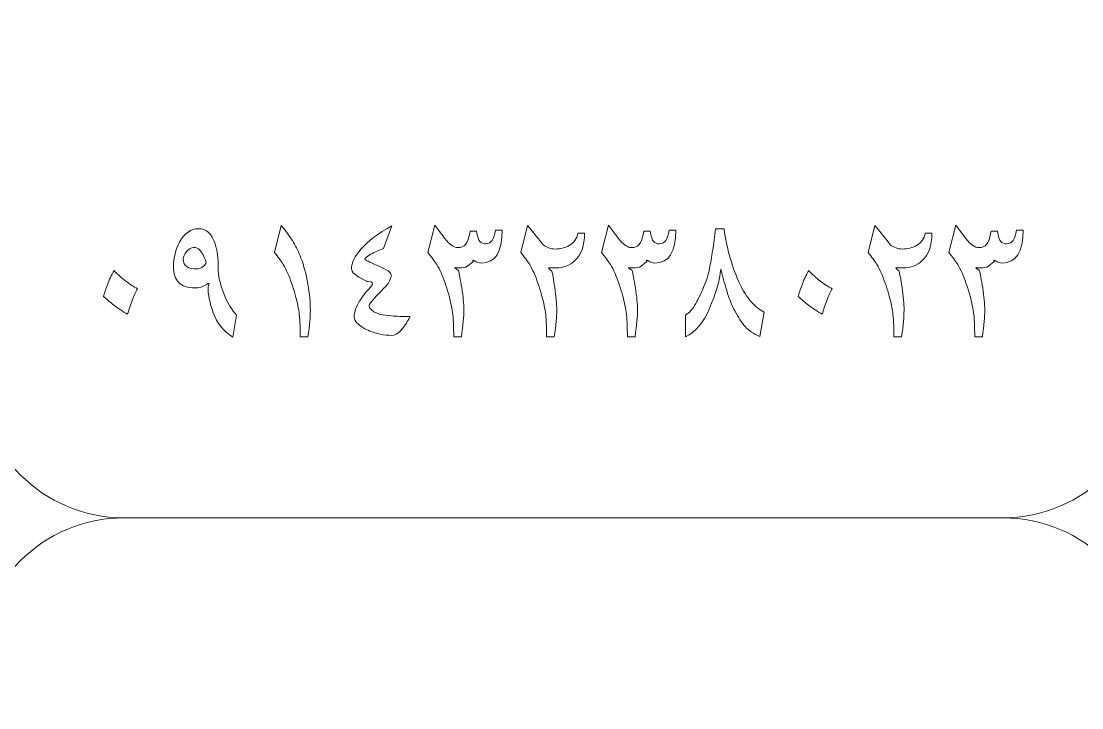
# Model space of a CAD drawing. Header units: millimetres. Extents: x 62 to 462, y 96 to 456.
# Drawn here: x 343.06 to 361.15, y 233.06 to 244.77 of the extents above; entities that cross this region are included whole.
import ezdxf

# ---------------------------------------------------------------- set-up
doc = ezdxf.new("R2010")
doc.units = ezdxf.units.MM
doc.header["$MEASUREMENT"] = 0
doc.layers.add('Layer 1', color=7, linetype='Continuous')

msp = doc.modelspace()

# ---------------------------------------------------------------- linework, layer by layer
at = {"layer": 'Layer 1', "color": 250, "lineweight": 18}
for points in [[(344.8067, 256.3033), (344.8067, 256.3033), (359.8067, 256.3033), (359.8067, 256.3033), (361.1837, 256.3033), (362.3067, 255.1803), (362.3067, 253.8033), (362.3067, 253.8033), (362.3067, 238.8033), (362.3067, 238.8033), (362.3067, 237.4264), (361.1837, 236.3033), (359.8067, 236.3033), (359.8067, 236.3033), (344.8067, 236.3033), (344.8067, 236.3033), (343.4298, 236.3033), (342.3067, 237.4264), (342.3067, 238.8033), (342.3067, 238.8033), (342.3067, 253.8033), (342.3067, 253.8033), (342.3067, 255.1803), (343.4298, 256.3033), (344.8067, 256.3033)], [(344.8067, 236.3033), (344.8067, 236.3033), (359.8067, 236.3033), (359.8067, 236.3033), (361.1837, 236.3033), (362.3067, 235.1803), (362.3067, 233.8033), (362.3067, 233.8033), (362.3067, 218.8033), (362.3067, 218.8033), (362.3067, 217.4264), (361.1837, 216.3033), (359.8067, 216.3033), (359.8067, 216.3033), (344.8067, 216.3033), (344.8067, 216.3033), (343.4298, 216.3033), (342.3067, 217.4264), (342.3067, 218.8033), (342.3067, 218.8033), (342.3067, 233.8033), (342.3067, 233.8033), (342.3067, 235.1803), (343.4298, 236.3033), (344.8067, 236.3033)]]:
    msp.add_open_spline(points, degree=3, knots=[0, 0, 0, 0, 0.125, 0.125, 0.125, 0.25, 0.25, 0.25, 0.375, 0.375, 0.375, 0.5, 0.5, 0.5, 0.625, 0.625, 0.625, 0.75, 0.75, 0.75, 0.875, 0.875, 0.875, 1, 1, 1, 1], dxfattribs=at)
at = {"layer": 'Layer 1', "color": 250, "lineweight": 9}
for points, knots in [([(346.7322, 239.7595), (346.7322, 239.7595), (346.667, 239.3844), (346.667, 239.3844), (346.5035, 239.4873), (346.3924, 239.6249), (346.3324, 239.7959), (346.2731, 239.967), (346.2431, 240.1151), (346.2431, 240.2404), (346.2754, 240.2997), (346.2678, 240.3139), (346.2207, 240.2815), (346.1602, 240.2427), (346.092, 240.2227), (346.0173, 240.2227), (345.8956, 240.2227), (345.8051, 240.2533), (345.7446, 240.3133), (345.684, 240.3738), (345.654, 240.4655), (345.654, 240.5884), (345.654, 240.736), (345.6893, 240.8747), (345.7593, 241.0034), (345.8427, 241.1557), (345.9497, 241.2321), (346.0797, 241.2321), (346.2149, 241.2321), (346.3101, 241.1457), (346.3654, 240.9723), (346.4001, 240.8629), (346.4171, 240.7271), (346.4171, 240.5637), (346.4171, 240.4344), (346.4483, 240.2886), (346.5112, 240.1263), (346.5735, 239.9646), (346.6476, 239.8424), (346.7322, 239.7595)], [0, 0, 0, 0, 0.0769231, 0.0769231, 0.0769231, 0.1538462, 0.1538462, 0.1538462, 0.2307692, 0.2307692, 0.2307692, 0.3076923, 0.3076923, 0.3076923, 0.3846154, 0.3846154, 0.3846154, 0.4615385, 0.4615385, 0.4615385, 0.5384615, 0.5384615, 0.5384615, 0.6153846, 0.6153846, 0.6153846, 0.6923077, 0.6923077, 0.6923077, 0.7692308, 0.7692308, 0.7692308, 0.8461538, 0.8461538, 0.8461538, 0.9230769, 0.9230769, 0.9230769, 1, 1, 1, 1]), ([(347.9897, 239.8388), (347.9897, 239.7436), (347.9762, 239.5925), (347.9486, 239.3862), (347.9486, 239.3862), (347.8175, 239.3862), (347.8175, 239.3862), (347.8175, 239.5696), (347.8104, 239.7107), (347.7963, 239.8089), (347.7816, 239.907), (347.7587, 240.0123), (347.7264, 240.1246), (347.6911, 240.2486), (347.6493, 240.3668), (347.6023, 240.4779), (347.5794, 240.5296), (347.5547, 240.5766), (347.5282, 240.619), (347.4906, 240.6825), (347.4401, 240.7506), (347.3766, 240.8241), (347.3766, 240.8241), (347.4924, 241.2856), (347.4924, 241.2856), (347.5853, 241.1745), (347.6552, 241.0781), (347.7028, 240.9981), (347.751, 240.9176), (347.7928, 240.8288), (347.8298, 240.7312), (347.8792, 240.6013), (347.918, 240.4538), (347.9468, 240.2892), (347.9756, 240.1246), (347.9897, 239.9746), (347.9897, 239.8388)], [0, 0, 0, 0, 0.0833333, 0.0833333, 0.0833333, 0.1666667, 0.1666667, 0.1666667, 0.25, 0.25, 0.25, 0.3333333, 0.3333333, 0.3333333, 0.4166667, 0.4166667, 0.4166667, 0.5, 0.5, 0.5, 0.5833333, 0.5833333, 0.5833333, 0.6666667, 0.6666667, 0.6666667, 0.75, 0.75, 0.75, 0.8333333, 0.8333333, 0.8333333, 0.9166667, 0.9166667, 0.9166667, 1, 1, 1, 1]), ([(349.6952, 239.7354), (349.6435, 239.646), (349.607, 239.5866), (349.5853, 239.5584), (349.5141, 239.4614), (349.4459, 239.4132), (349.3819, 239.4132), (349.3143, 239.4132), (349.2478, 239.4203), (349.1832, 239.4344), (349.1179, 239.4479), (349.0579, 239.4655), (349.0027, 239.4873), (348.9239, 239.5208), (348.8598, 239.559), (348.811, 239.6031), (348.7622, 239.6466), (348.7375, 239.6883), (348.7375, 239.7289), (348.7375, 239.8124), (348.7705, 239.9059), (348.8357, 240.0093), (348.8828, 240.0828), (348.9415, 240.1569), (349.0115, 240.2315), (349.0779, 240.3003), (349.0574, 240.335), (348.9498, 240.335), (348.9727, 240.3256), (348.9609, 240.3327), (348.9151, 240.3556), (348.7658, 240.4279), (348.6911, 240.4926), (348.6911, 240.5502), (348.6911, 240.6478), (348.7458, 240.7601), (348.8545, 240.8876), (348.9686, 241.0199), (349.1438, 241.151), (349.3801, 241.2803), (349.3801, 241.2803), (349.239, 240.8929), (349.239, 240.8929), (349.1632, 240.87), (349.0903, 240.8377), (349.0209, 240.7959), (348.9515, 240.7536), (348.9168, 240.726), (348.9168, 240.7118), (348.9168, 240.7019), (348.9927, 240.6642), (349.1444, 240.6002), (349.2954, 240.5361), (349.3713, 240.4814), (349.3713, 240.4367), (349.3713, 240.4179), (349.3601, 240.3867), (349.3378, 240.3427), (349.3154, 240.2986), (349.2943, 240.2668), (349.2749, 240.2468), (349.2131, 240.1828), (349.1514, 240.1193), (349.0909, 240.0558), (349.025, 239.9846), (348.9927, 239.9394), (348.9927, 239.92), (348.9927, 239.9006), (349.0033, 239.8788), (349.0256, 239.8559), (349.0609, 239.8183), (349.1167, 239.7895), (349.1926, 239.7701), (349.2325, 239.7595), (349.2931, 239.7512), (349.373, 239.7448), (349.4536, 239.7389), (349.5612, 239.7354), (349.6952, 239.7354)], [0, 0, 0, 0, 0.0384615, 0.0384615, 0.0384615, 0.0769231, 0.0769231, 0.0769231, 0.1153846, 0.1153846, 0.1153846, 0.1538462, 0.1538462, 0.1538462, 0.1923077, 0.1923077, 0.1923077, 0.2307692, 0.2307692, 0.2307692, 0.2692308, 0.2692308, 0.2692308, 0.3076923, 0.3076923, 0.3076923, 0.3461538, 0.3461538, 0.3461538, 0.3846154, 0.3846154, 0.3846154, 0.4230769, 0.4230769, 0.4230769, 0.4615385, 0.4615385, 0.4615385, 0.5, 0.5, 0.5, 0.5384615, 0.5384615, 0.5384615, 0.5769231, 0.5769231, 0.5769231, 0.6153846, 0.6153846, 0.6153846, 0.6538462, 0.6538462, 0.6538462, 0.6923077, 0.6923077, 0.6923077, 0.7307692, 0.7307692, 0.7307692, 0.7692308, 0.7692308, 0.7692308, 0.8076923, 0.8076923, 0.8076923, 0.8461538, 0.8461538, 0.8461538, 0.8846154, 0.8846154, 0.8846154, 0.9230769, 0.9230769, 0.9230769, 0.9615385, 0.9615385, 0.9615385, 1, 1, 1, 1]), ([(350.9856, 240.974), (351.0715, 240.974), (351.1261, 241.0516), (351.1491, 241.2063), (351.1491, 241.2063), (351.2649, 241.2063), (351.2649, 241.2063), (351.2649, 240.833), (351.1438, 240.6466), (350.9028, 240.6466), (350.8651, 240.6466), (350.8293, 240.6584), (350.7952, 240.6819), (350.7617, 240.7054), (350.754, 240.7007), (350.774, 240.6672), (350.7752, 240.673), (350.7523, 240.6572), (350.7046, 240.619), (350.6623, 240.5837), (350.6194, 240.5655), (350.5759, 240.5655), (350.57, 240.5655), (350.563, 240.5655), (350.5541, 240.5649), (350.5453, 240.5643), (350.5353, 240.5637), (350.5242, 240.5637), (350.5036, 240.5637), (350.483, 240.5661), (350.463, 240.5702), (350.443, 240.5743), (350.4601, 240.5566), (350.5153, 240.5173), (350.5306, 240.4649), (350.5494, 240.3668), (350.573, 240.2227), (350.5965, 240.0793), (350.6082, 239.9511), (350.6082, 239.8388), (350.6082, 239.7436), (350.5947, 239.5925), (350.5671, 239.3862), (350.5671, 239.3862), (350.436, 239.3862), (350.436, 239.3862), (350.436, 239.5696), (350.4289, 239.7107), (350.4148, 239.8089), (350.4001, 239.907), (350.3772, 240.0123), (350.3449, 240.1246), (350.3096, 240.2486), (350.2678, 240.3668), (350.2208, 240.4779), (350.1979, 240.5296), (350.1732, 240.5766), (350.1467, 240.619), (350.1091, 240.6825), (350.0586, 240.7506), (349.9951, 240.8241), (349.9951, 240.8241), (350.1126, 241.2927), (350.1126, 241.2927), (350.2126, 241.1592), (350.2814, 241.0699), (350.319, 241.024), (350.3848, 240.9482), (350.4448, 240.91), (350.5001, 240.91), (350.563, 240.91), (350.6094, 240.9282), (350.6394, 240.9635), (350.6682, 240.9981), (350.6941, 241.0734), (350.717, 241.1892), (350.717, 241.1892), (350.824, 241.1892), (350.824, 241.1892), (350.8398, 241.0975), (350.8592, 241.0387), (350.8822, 241.0128), (350.9051, 240.987), (350.9398, 240.974), (350.9856, 240.974)], [0, 0, 0, 0, 0.0357143, 0.0357143, 0.0357143, 0.0714286, 0.0714286, 0.0714286, 0.1071429, 0.1071429, 0.1071429, 0.1428571, 0.1428571, 0.1428571, 0.1785714, 0.1785714, 0.1785714, 0.2142857, 0.2142857, 0.2142857, 0.25, 0.25, 0.25, 0.2857143, 0.2857143, 0.2857143, 0.3214286, 0.3214286, 0.3214286, 0.3571429, 0.3571429, 0.3571429, 0.3928571, 0.3928571, 0.3928571, 0.4285714, 0.4285714, 0.4285714, 0.4642857, 0.4642857, 0.4642857, 0.5, 0.5, 0.5, 0.5357143, 0.5357143, 0.5357143, 0.5714286, 0.5714286, 0.5714286, 0.6071429, 0.6071429, 0.6071429, 0.6428571, 0.6428571, 0.6428571, 0.6785714, 0.6785714, 0.6785714, 0.7142857, 0.7142857, 0.7142857, 0.75, 0.75, 0.75, 0.7857143, 0.7857143, 0.7857143, 0.8214286, 0.8214286, 0.8214286, 0.8571429, 0.8571429, 0.8571429, 0.8928571, 0.8928571, 0.8928571, 0.9285714, 0.9285714, 0.9285714, 0.9642857, 0.9642857, 0.9642857, 1, 1, 1, 1]), ([(352.1691, 240.8859), (352.2555, 240.8859), (352.3337, 240.9059), (352.4048, 240.9447), (352.4865, 240.9893), (352.5365, 241.0593), (352.5547, 241.1545), (352.5547, 241.1545), (352.6688, 241.1545), (352.6688, 241.1545), (352.6688, 240.9435), (352.6141, 240.7877), (352.5048, 240.6877), (352.4154, 240.6054), (352.3067, 240.5637), (352.1797, 240.5637), (352.1797, 240.5637), (352.1538, 240.5637), (352.1538, 240.5637), (352.1168, 240.5637), (352.0868, 240.5649), (352.0633, 240.5672), (352.0398, 240.5696), (352.055, 240.549), (352.1091, 240.5055), (352.1203, 240.4655), (352.1373, 240.3726), (352.1597, 240.2274), (352.182, 240.0822), (352.1932, 239.9523), (352.1932, 239.8388), (352.1932, 239.7436), (352.1797, 239.5925), (352.152, 239.3862), (352.152, 239.3862), (352.0209, 239.3862), (352.0209, 239.3862), (352.0209, 239.5696), (352.0139, 239.7107), (351.9998, 239.8089), (351.9851, 239.907), (351.9622, 240.0123), (351.9298, 240.1246), (351.894, 240.2486), (351.8528, 240.3668), (351.8058, 240.4779), (351.7828, 240.5296), (351.7582, 240.5766), (351.7317, 240.619), (351.6941, 240.6825), (351.6435, 240.7506), (351.58, 240.8241), (351.58, 240.8241), (351.6953, 241.2874), (351.6953, 241.2874), (351.8034, 241.1539), (351.891, 241.0452), (351.9592, 240.9599), (352.0186, 240.9106), (352.0885, 240.8859), (352.1691, 240.8859)], [0, 0, 0, 0, 0.05, 0.05, 0.05, 0.1, 0.1, 0.1, 0.15, 0.15, 0.15, 0.2, 0.2, 0.2, 0.25, 0.25, 0.25, 0.3, 0.3, 0.3, 0.35, 0.35, 0.35, 0.4, 0.4, 0.4, 0.45, 0.45, 0.45, 0.5, 0.5, 0.5, 0.55, 0.55, 0.55, 0.6, 0.6, 0.6, 0.65, 0.65, 0.65, 0.7, 0.7, 0.7, 0.75, 0.75, 0.75, 0.8, 0.8, 0.8, 0.85, 0.85, 0.85, 0.9, 0.9, 0.9, 0.95, 0.95, 0.95, 1, 1, 1, 1]), ([(353.9486, 240.974), (354.0345, 240.974), (354.0891, 241.0516), (354.1121, 241.2063), (354.1121, 241.2063), (354.2279, 241.2063), (354.2279, 241.2063), (354.2279, 240.833), (354.1068, 240.6466), (353.8658, 240.6466), (353.8281, 240.6466), (353.7923, 240.6584), (353.7582, 240.6819), (353.7247, 240.7054), (353.717, 240.7007), (353.737, 240.6672), (353.7382, 240.673), (353.7153, 240.6572), (353.6676, 240.619), (353.6253, 240.5837), (353.5824, 240.5655), (353.5389, 240.5655), (353.533, 240.5655), (353.526, 240.5655), (353.5171, 240.5649), (353.5083, 240.5643), (353.4983, 240.5637), (353.4872, 240.5637), (353.4666, 240.5637), (353.446, 240.5661), (353.426, 240.5702), (353.406, 240.5743), (353.4231, 240.5566), (353.4783, 240.5173), (353.4936, 240.4649), (353.5124, 240.3668), (353.536, 240.2227), (353.5595, 240.0793), (353.5712, 239.9511), (353.5712, 239.8388), (353.5712, 239.7436), (353.5577, 239.5925), (353.5301, 239.3862), (353.5301, 239.3862), (353.399, 239.3862), (353.399, 239.3862), (353.399, 239.5696), (353.3919, 239.7107), (353.3778, 239.8089), (353.3631, 239.907), (353.3402, 240.0123), (353.3079, 240.1246), (353.2726, 240.2486), (353.2308, 240.3668), (353.1838, 240.4779), (353.1609, 240.5296), (353.1362, 240.5766), (353.1097, 240.619), (353.0721, 240.6825), (353.0216, 240.7506), (352.9581, 240.8241), (352.9581, 240.8241), (353.0756, 241.2927), (353.0756, 241.2927), (353.1756, 241.1592), (353.2444, 241.0699), (353.282, 241.024), (353.3478, 240.9482), (353.4078, 240.91), (353.4631, 240.91), (353.526, 240.91), (353.5724, 240.9282), (353.6024, 240.9635), (353.6312, 240.9981), (353.6571, 241.0734), (353.68, 241.1892), (353.68, 241.1892), (353.787, 241.1892), (353.787, 241.1892), (353.8028, 241.0975), (353.8222, 241.0387), (353.8452, 241.0128), (353.8681, 240.987), (353.9028, 240.974), (353.9486, 240.974)], [0, 0, 0, 0, 0.0357143, 0.0357143, 0.0357143, 0.0714286, 0.0714286, 0.0714286, 0.1071429, 0.1071429, 0.1071429, 0.1428571, 0.1428571, 0.1428571, 0.1785714, 0.1785714, 0.1785714, 0.2142857, 0.2142857, 0.2142857, 0.25, 0.25, 0.25, 0.2857143, 0.2857143, 0.2857143, 0.3214286, 0.3214286, 0.3214286, 0.3571429, 0.3571429, 0.3571429, 0.3928571, 0.3928571, 0.3928571, 0.4285714, 0.4285714, 0.4285714, 0.4642857, 0.4642857, 0.4642857, 0.5, 0.5, 0.5, 0.5357143, 0.5357143, 0.5357143, 0.5714286, 0.5714286, 0.5714286, 0.6071429, 0.6071429, 0.6071429, 0.6428571, 0.6428571, 0.6428571, 0.6785714, 0.6785714, 0.6785714, 0.7142857, 0.7142857, 0.7142857, 0.75, 0.75, 0.75, 0.7857143, 0.7857143, 0.7857143, 0.8214286, 0.8214286, 0.8214286, 0.8571429, 0.8571429, 0.8571429, 0.8928571, 0.8928571, 0.8928571, 0.9285714, 0.9285714, 0.9285714, 0.9642857, 0.9642857, 0.9642857, 1, 1, 1, 1]), ([(354.3914, 239.7595), (354.4525, 239.7942), (354.5107, 239.8606), (354.5671, 239.9594), (354.6106, 240.034), (354.6624, 240.1434), (354.7223, 240.2868), (354.7511, 240.3544), (354.7776, 240.4438), (354.8017, 240.5555), (354.8176, 240.6348), (354.8352, 240.7401), (354.8546, 240.8723), (354.8699, 240.9758), (354.8858, 241.0957), (354.9028, 241.2321), (354.9028, 241.2321), (355.0492, 241.2321), (355.0492, 241.2321), (355.0704, 241.0669), (355.105, 240.8988), (355.1544, 240.7283), (355.2038, 240.5578), (355.2579, 240.412), (355.3167, 240.2903), (355.3714, 240.1739), (355.4372, 240.0728), (355.513, 239.987), (355.5806, 239.9076), (355.6541, 239.8494), (355.7335, 239.8112), (355.7335, 239.8112), (355.6577, 239.3962), (355.6577, 239.3962), (355.553, 239.4373), (355.4707, 239.4932), (355.4102, 239.5631), (355.3502, 239.6331), (355.2902, 239.7236), (355.2303, 239.8336), (355.1891, 239.9106), (355.1515, 239.9982), (355.1186, 240.0957), (355.0933, 240.1716), (355.0627, 240.2768), (355.0269, 240.4126), (354.9998, 240.5137), (354.9881, 240.5561), (354.9928, 240.5396), (354.9722, 240.3491), (354.9069, 240.1257), (354.7982, 239.87), (354.6947, 239.6278), (354.5595, 239.4673), (354.3914, 239.3891), (354.3914, 239.3891), (354.3914, 239.7595), (354.3914, 239.7595)], [0, 0, 0, 0, 0.0526316, 0.0526316, 0.0526316, 0.1052632, 0.1052632, 0.1052632, 0.1578947, 0.1578947, 0.1578947, 0.2105263, 0.2105263, 0.2105263, 0.2631579, 0.2631579, 0.2631579, 0.3157895, 0.3157895, 0.3157895, 0.3684211, 0.3684211, 0.3684211, 0.4210526, 0.4210526, 0.4210526, 0.4736842, 0.4736842, 0.4736842, 0.5263158, 0.5263158, 0.5263158, 0.5789474, 0.5789474, 0.5789474, 0.6315789, 0.6315789, 0.6315789, 0.6842105, 0.6842105, 0.6842105, 0.7368421, 0.7368421, 0.7368421, 0.7894737, 0.7894737, 0.7894737, 0.8421053, 0.8421053, 0.8421053, 0.8947368, 0.8947368, 0.8947368, 0.9473684, 0.9473684, 0.9473684, 1, 1, 1, 1]), ([(358.0951, 240.8859), (358.1815, 240.8859), (358.2597, 240.9059), (358.3308, 240.9447), (358.4125, 240.9893), (358.4625, 241.0593), (358.4807, 241.1545), (358.4807, 241.1545), (358.5948, 241.1545), (358.5948, 241.1545), (358.5948, 240.9435), (358.5401, 240.7877), (358.4308, 240.6877), (358.3414, 240.6054), (358.2327, 240.5637), (358.1057, 240.5637), (358.1057, 240.5637), (358.0798, 240.5637), (358.0798, 240.5637), (358.0428, 240.5637), (358.0128, 240.5649), (357.9893, 240.5672), (357.9658, 240.5696), (357.981, 240.549), (358.0351, 240.5055), (358.0463, 240.4655), (358.0633, 240.3726), (358.0857, 240.2274), (358.108, 240.0822), (358.1192, 239.9523), (358.1192, 239.8388), (358.1192, 239.7436), (358.1057, 239.5925), (358.078, 239.3862), (358.078, 239.3862), (357.9469, 239.3862), (357.9469, 239.3862), (357.9469, 239.5696), (357.9399, 239.7107), (357.9258, 239.8089), (357.9111, 239.907), (357.8882, 240.0123), (357.8558, 240.1246), (357.82, 240.2486), (357.7788, 240.3668), (357.7318, 240.4779), (357.7088, 240.5296), (357.6842, 240.5766), (357.6577, 240.619), (357.6201, 240.6825), (357.5695, 240.7506), (357.506, 240.8241), (357.506, 240.8241), (357.6213, 241.2874), (357.6213, 241.2874), (357.7294, 241.1539), (357.817, 241.0452), (357.8852, 240.9599), (357.9446, 240.9106), (358.0145, 240.8859), (358.0951, 240.8859)], [0, 0, 0, 0, 0.05, 0.05, 0.05, 0.1, 0.1, 0.1, 0.15, 0.15, 0.15, 0.2, 0.2, 0.2, 0.25, 0.25, 0.25, 0.3, 0.3, 0.3, 0.35, 0.35, 0.35, 0.4, 0.4, 0.4, 0.45, 0.45, 0.45, 0.5, 0.5, 0.5, 0.55, 0.55, 0.55, 0.6, 0.6, 0.6, 0.65, 0.65, 0.65, 0.7, 0.7, 0.7, 0.75, 0.75, 0.75, 0.8, 0.8, 0.8, 0.85, 0.85, 0.85, 0.9, 0.9, 0.9, 0.95, 0.95, 0.95, 1, 1, 1, 1]), ([(359.8746, 240.974), (359.9605, 240.974), (360.0151, 241.0516), (360.0381, 241.2063), (360.0381, 241.2063), (360.1539, 241.2063), (360.1539, 241.2063), (360.1539, 240.833), (360.0328, 240.6466), (359.7918, 240.6466), (359.7541, 240.6466), (359.7183, 240.6584), (359.6842, 240.6819), (359.6507, 240.7054), (359.643, 240.7007), (359.663, 240.6672), (359.6642, 240.673), (359.6413, 240.6572), (359.5936, 240.619), (359.5513, 240.5837), (359.5084, 240.5655), (359.4649, 240.5655), (359.459, 240.5655), (359.452, 240.5655), (359.4431, 240.5649), (359.4343, 240.5643), (359.4243, 240.5637), (359.4132, 240.5637), (359.3926, 240.5637), (359.372, 240.5661), (359.352, 240.5702), (359.332, 240.5743), (359.3491, 240.5566), (359.4043, 240.5173), (359.4196, 240.4649), (359.4384, 240.3668), (359.462, 240.2227), (359.4855, 240.0793), (359.4972, 239.9511), (359.4972, 239.8388), (359.4972, 239.7436), (359.4837, 239.5925), (359.4561, 239.3862), (359.4561, 239.3862), (359.325, 239.3862), (359.325, 239.3862), (359.325, 239.5696), (359.3179, 239.7107), (359.3038, 239.8089), (359.2891, 239.907), (359.2662, 240.0123), (359.2339, 240.1246), (359.1986, 240.2486), (359.1568, 240.3668), (359.1098, 240.4779), (359.0869, 240.5296), (359.0622, 240.5766), (359.0357, 240.619), (358.9981, 240.6825), (358.9476, 240.7506), (358.8841, 240.8241), (358.8841, 240.8241), (359.0016, 241.2927), (359.0016, 241.2927), (359.1016, 241.1592), (359.1704, 241.0699), (359.208, 241.024), (359.2738, 240.9482), (359.3338, 240.91), (359.3891, 240.91), (359.452, 240.91), (359.4984, 240.9282), (359.5284, 240.9635), (359.5572, 240.9981), (359.5831, 241.0734), (359.606, 241.1892), (359.606, 241.1892), (359.713, 241.1892), (359.713, 241.1892), (359.7288, 241.0975), (359.7482, 241.0387), (359.7712, 241.0128), (359.7941, 240.987), (359.8288, 240.974), (359.8746, 240.974)], [0, 0, 0, 0, 0.0357143, 0.0357143, 0.0357143, 0.0714286, 0.0714286, 0.0714286, 0.1071429, 0.1071429, 0.1071429, 0.1428571, 0.1428571, 0.1428571, 0.1785714, 0.1785714, 0.1785714, 0.2142857, 0.2142857, 0.2142857, 0.25, 0.25, 0.25, 0.2857143, 0.2857143, 0.2857143, 0.3214286, 0.3214286, 0.3214286, 0.3571429, 0.3571429, 0.3571429, 0.3928571, 0.3928571, 0.3928571, 0.4285714, 0.4285714, 0.4285714, 0.4642857, 0.4642857, 0.4642857, 0.5, 0.5, 0.5, 0.5357143, 0.5357143, 0.5357143, 0.5714286, 0.5714286, 0.5714286, 0.6071429, 0.6071429, 0.6071429, 0.6428571, 0.6428571, 0.6428571, 0.6785714, 0.6785714, 0.6785714, 0.7142857, 0.7142857, 0.7142857, 0.75, 0.75, 0.75, 0.7857143, 0.7857143, 0.7857143, 0.8214286, 0.8214286, 0.8214286, 0.8571429, 0.8571429, 0.8571429, 0.8928571, 0.8928571, 0.8928571, 0.9285714, 0.9285714, 0.9285714, 0.9642857, 0.9642857, 0.9642857, 1, 1, 1, 1]), ([(346.2119, 240.6572), (346.1767, 240.7601), (346.1402, 240.8306), (346.1038, 240.8671), (346.0738, 240.897), (346.0397, 240.9117), (346.0021, 240.9117), (345.9574, 240.9117), (345.9156, 240.8894), (345.878, 240.8447), (345.8404, 240.8), (345.821, 240.7559), (345.821, 240.7118), (345.821, 240.6525), (345.8427, 240.6096), (345.8868, 240.5831), (345.9256, 240.559), (345.9791, 240.5467), (346.0467, 240.5467), (346.0814, 240.5467), (346.1161, 240.559), (346.152, 240.5831), (346.1872, 240.6072), (346.2078, 240.6319), (346.2119, 240.6572)], [0, 0, 0, 0, 0.125, 0.125, 0.125, 0.25, 0.25, 0.25, 0.375, 0.375, 0.375, 0.5, 0.5, 0.5, 0.625, 0.625, 0.625, 0.75, 0.75, 0.75, 0.875, 0.875, 0.875, 1, 1, 1, 1]), ([(344.8721, 239.7771), (344.7857, 239.8218), (344.7075, 239.8718), (344.6375, 239.927), (344.5793, 239.9717), (344.5206, 240.0223), (344.4618, 240.0781), (344.4735, 240.1275), (344.4947, 240.1939), (344.5264, 240.2774), (344.5582, 240.3603), (344.5958, 240.4408), (344.6393, 240.5173), (344.7046, 240.4497), (344.7722, 240.3897), (344.8415, 240.3374), (344.9115, 240.285), (344.9768, 240.2427), (345.0391, 240.2092), (345.0114, 240.1598), (344.982, 240.0928), (344.9503, 240.0076), (344.9186, 239.9229), (344.8927, 239.8459), (344.8721, 239.7771)], [0, 0, 0, 0, 0.125, 0.125, 0.125, 0.25, 0.25, 0.25, 0.375, 0.375, 0.375, 0.5, 0.5, 0.5, 0.625, 0.625, 0.625, 0.75, 0.75, 0.75, 0.875, 0.875, 0.875, 1, 1, 1, 1]), ([(356.7241, 239.7771), (356.6377, 239.8218), (356.5595, 239.8718), (356.4895, 239.927), (356.4313, 239.9717), (356.3726, 240.0223), (356.3138, 240.0781), (356.3255, 240.1275), (356.3467, 240.1939), (356.3784, 240.2774), (356.4102, 240.3603), (356.4478, 240.4408), (356.4913, 240.5173), (356.5566, 240.4497), (356.6242, 240.3897), (356.6935, 240.3374), (356.7635, 240.285), (356.8288, 240.2427), (356.8911, 240.2092), (356.8634, 240.1598), (356.834, 240.0928), (356.8023, 240.0076), (356.7706, 239.9229), (356.7447, 239.8459), (356.7241, 239.7771)], [0, 0, 0, 0, 0.125, 0.125, 0.125, 0.25, 0.25, 0.25, 0.375, 0.375, 0.375, 0.5, 0.5, 0.5, 0.625, 0.625, 0.625, 0.75, 0.75, 0.75, 0.875, 0.875, 0.875, 1, 1, 1, 1])]:
    msp.add_open_spline(points, degree=3, knots=knots, dxfattribs=at)

doc.saveas('drawing.dxf')
